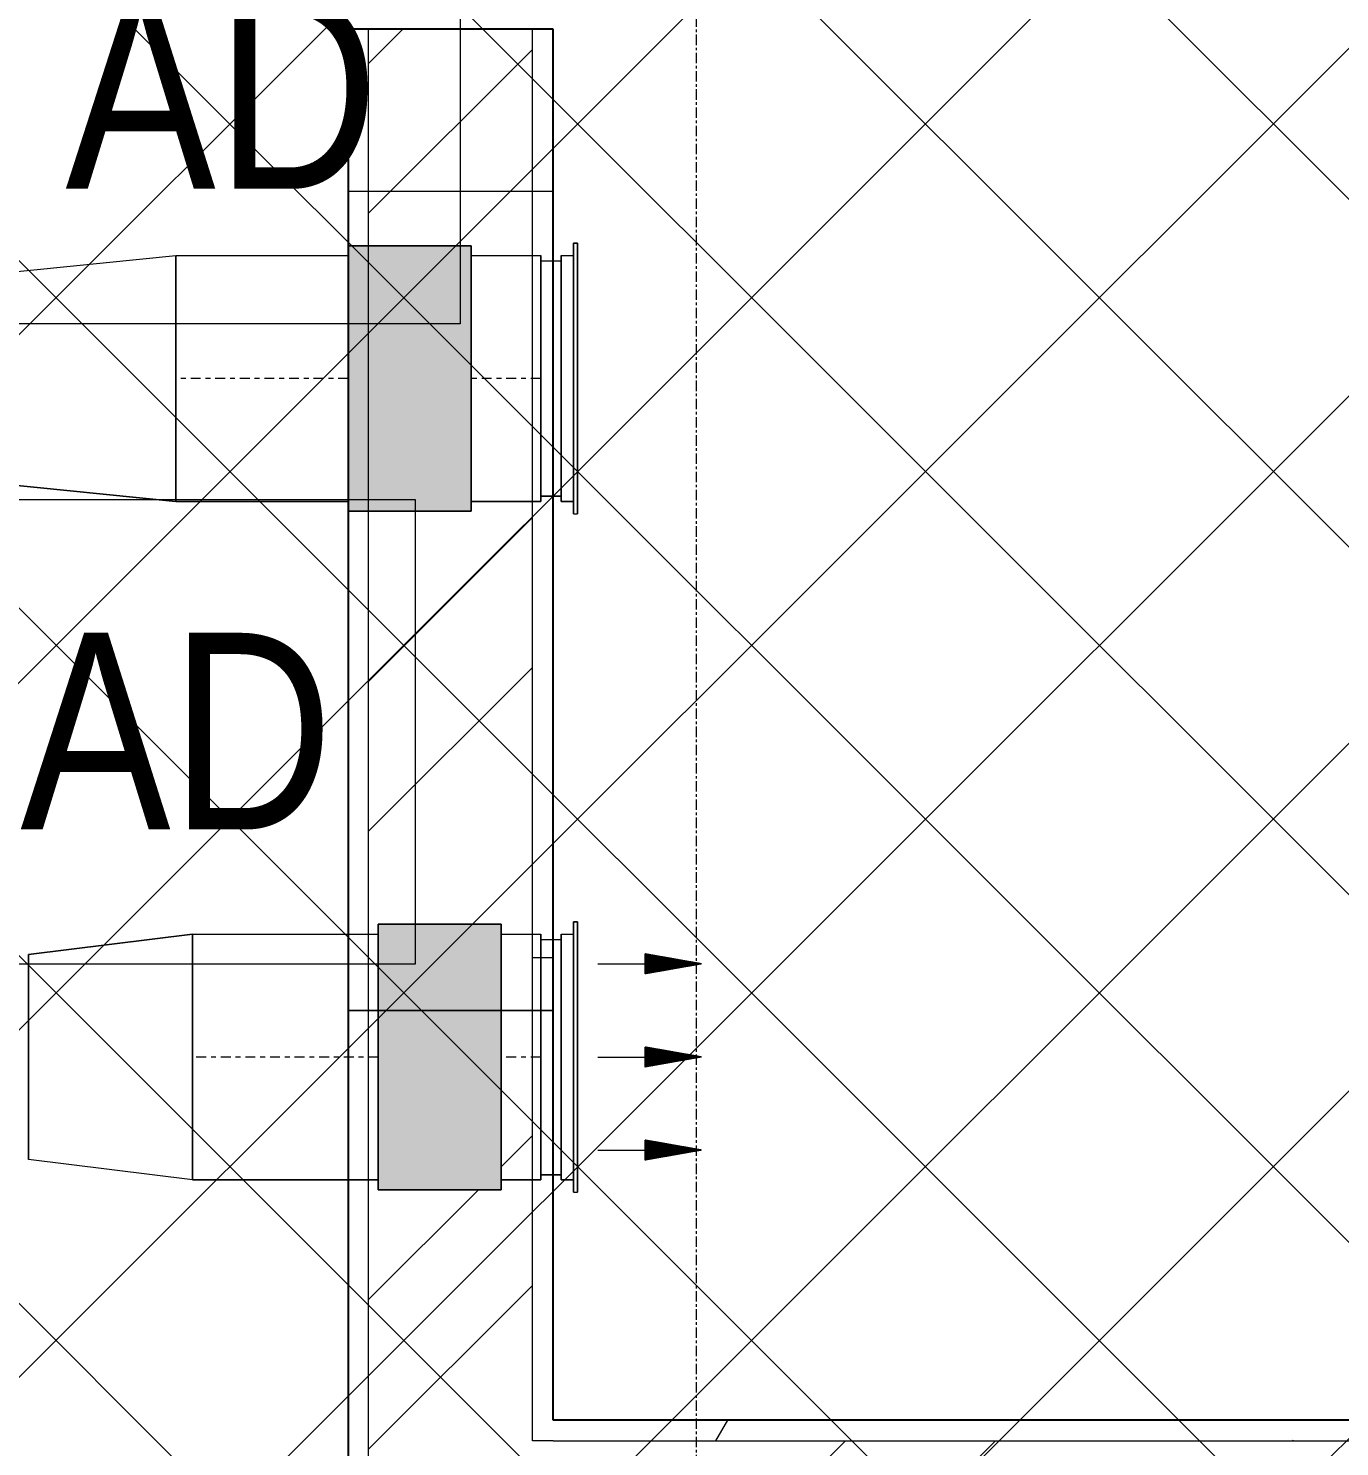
# Model space of a CAD drawing. Header units: inches. Extents: x -83664 to 20107, y -47222 to 19398.
# Drawn here: x -37787 to -36188, y -14922 to -13191 of the extents above; entities that cross this region are included whole.
import ezdxf

# ---------------------------------------------------------------- set-up
doc = ezdxf.new("R2010")
doc.units = ezdxf.units.IN
doc.header["$MEASUREMENT"] = 0
for name, pattern in [('Center', [29.999999, 12, -6, 6, -6]), ('Grid Line', [22.225, 12.7, -3.175, 3.175, -3.175]), ('Hidden 0_50', [1.0584, 0.5292, -0.5292])]:
    doc.linetypes.add(name, pattern=pattern)
for name, color, linetype, lineweight in [('A-DETL-GENF', 7, 'Continuous', 9), ('A-WALL', 7, 'Continuous', 9), ('A-WALL-PATT', 7, 'Continuous', 25), ('G-ANNO-TEXT', 7, 'Continuous', 9), ('M-HVAC-CDFF', 7, 'Continuous', 9), ('M-HVAC-DUCT-CNTR', 7, 'Center', 9), ('S-GRID', 7, 'Continuous', 9)]:
    doc.layers.add(name, color=color, linetype=linetype, lineweight=lineweight)
doc.layers.add('M-HVAC-DUCT', color=7, linetype='Continuous', lineweight=9, true_color=0xffe97f)
doc.styles.add('Arial Narrow_21', font='ARIALN.TTF', dxfattribs={"height": 240})
pattern_1 = [(0, (0, 0), (1219.2, 304.8), [50.292, -864.108, 50.292, -864.108, -4876.8]), (0, (0, 0), (1219.2, 304.8), [-1828.8, 50.292, -1778.508, 50.292, -864.108, -2133.6]), (0, (0, 0), (1219.2, 304.8), [-4572, 50.292, -559.308, 50.292, -1473.708]), (120, (457.2, 152.4), (-873.56454, 903.4582), [50.292, -864.108, 50.292, -864.108, -4876.8]), (120, (457.2, 152.4), (-873.56454, 903.4582), [-1828.8, 50.292, -1778.508, 50.292, -864.108, -2133.6]), (120, (457.2, 152.4), (-873.56454, 903.4582), [-4572, 50.292, -559.308, 50.292, -1473.708]), (240, (609.6, 762), (-345.63546, -1208.2582), [50.292, -864.108, 50.292, -864.108, -4876.8]), (240, (609.6, 762), (-345.63546, -1208.2582), [-1828.8, 50.292, -1778.508, 50.292, -864.108, -2133.6]), (240, (609.6, 762), (-345.63546, -1208.2582), [-4572, 50.292, -559.308, 50.292, -1473.708])]
pattern_2 = [(45, (0, 0), (-377.1708, 377.1708), []), (45, (0, 571.5), (-377.1708, 377.1708), [])]

# ---------------------------------------------------------------- blocks, each defined once
blk = doc.blocks.new('GCE-AT-Return Register Grille Rectangular - 300X150-7428652-FIRST FLOOR AC CONDITIONING LAYOUT - PART A')
at = {"layer": 'M-HVAC-CDFF', "color": 6, "true_color": 0xff00ff}
for p, q in [((-143.65, 40), (143.65, 40)), ((143.65, 40), (-143.65, 40)), ((-143.65, 15), (-143.65, 40)), ((-143.65, 40), (-143.65, 15)), ((143.65, 40), (143.65, 15)), ((143.65, 40), (143.65, 15)), ((165, 0), (-165, 0)), ((-165, 0), (165, 0)), ((-165, 0), (-165, -4.7625)), ((-165, 0), (-165, -4.7625)), ((-150, 15), (150, 15)), ((150, 15), (-150, 15)), ((-150, 0), (-150, 15)), ((-150, 15), (-150, 0)), ((-150, 0), (150, 0)), ((150, 0), (-150, 0)), ((-143.65, 15), (143.65, 15)), ((143.65, 15), (-143.65, 15)), ((150, 15), (150, 0)), ((150, 15), (150, 0)), ((165, -4.7625), (165, 0)), ((165, 0), (165, -4.7625)), ((165, -4.7625), (-165, -4.7625)), ((-165, -4.7625), (165, -4.7625))]:
    blk.add_line(p, q, dxfattribs=at)
blk = doc.blocks.new('GCE-AT-Supply Register Grille Rectangular1 - 300X150 3-7683922-FIRST FLOOR AC CONDITIONING LAYOUT - PART A')
at = {"layer": 'A-DETL-GENF', "color": 30, "true_color": 0xff7f00}
for p, q in [((-113.7, -29.8), (-113.7, -87.3)), ((0, -29.8), (0, -87.3)), ((113.6, -29.8), (113.6, -87.3)), ((-113.7, -156.2), (-125.8, -87.3)), ((-125.8, -87.3), (-101.5, -87.3)), ((-113.7, -156.2), (-125.8, -87.3)), ((-125.8, -87.6), (-125.8, -87.3)), ((-125.7, -88.2), (-125.7, -87.3)), ((-125.6, -88.7), (-125.6, -87.3)), ((-125.5, -89.3), (-125.5, -87.3)), ((-125.4, -89.9), (-125.4, -87.3)), ((-125.3, -90.4), (-125.3, -87.3)), ((-125.2, -91), (-125.2, -87.3)), ((-125.1, -91.6), (-125.1, -87.3)), ((-125, -92.1), (-125, -87.3)), ((-124.9, -92.7), (-124.9, -87.3)), ((-124.8, -93.3), (-124.8, -87.3)), ((-124.7, -93.8), (-124.7, -87.3)), ((-124.6, -94.4), (-124.6, -87.3)), ((-124.5, -95), (-124.5, -87.3)), ((-124.4, -95.5), (-124.4, -87.3)), ((-124.3, -96.1), (-124.3, -87.3)), ((-124.2, -96.7), (-124.2, -87.3)), ((-124.1, -97.3), (-124.1, -87.3)), ((-124, -97.8), (-124, -87.3)), ((-123.9, -98.4), (-123.9, -87.3)), ((-123.8, -99), (-123.8, -87.3)), ((-123.7, -99.5), (-123.7, -87.3)), ((-123.6, -100.1), (-123.6, -87.3)), ((-123.5, -100.7), (-123.5, -87.3)), ((-123.4, -101.2), (-123.4, -87.3)), ((-123.3, -101.8), (-123.3, -87.3)), ((-123.2, -102.4), (-123.2, -87.3)), ((-123.1, -102.9), (-123.1, -87.3)), ((-123, -103.5), (-123, -87.3)), ((-122.9, -104.1), (-122.9, -87.3)), ((-122.8, -104.6), (-122.8, -87.3)), ((-122.7, -105.2), (-122.7, -87.3)), ((-122.6, -105.8), (-122.6, -87.3)), ((-122.5, -106.3), (-122.5, -87.3)), ((-122.4, -106.9), (-122.4, -87.3)), ((-122.3, -107.5), (-122.3, -87.3)), ((-122.2, -108), (-122.2, -87.3)), ((-122.1, -108.6), (-122.1, -87.3)), ((-122, -109.2), (-122, -87.3)), ((-121.9, -109.7), (-121.9, -87.3)), ((-121.8, -110.3), (-121.8, -87.3)), ((-121.7, -110.9), (-121.7, -87.3)), ((-121.6, -111.4), (-121.6, -87.3)), ((-121.5, -112), (-121.5, -87.3)), ((-121.4, -112.6), (-121.4, -87.3)), ((-121.3, -113.1), (-121.3, -87.3)), ((-121.2, -113.7), (-121.2, -87.3)), ((-121.1, -114.3), (-121.1, -87.3)), ((-121, -114.8), (-121, -87.3)), ((-120.9, -115.4), (-120.9, -87.3)), ((-120.8, -116), (-120.8, -87.3)), ((-120.7, -116.5), (-120.7, -87.3)), ((-120.6, -117.1), (-120.6, -87.3)), ((-120.5, -117.7), (-120.5, -87.3)), ((-120.4, -118.2), (-120.4, -87.3)), ((-120.3, -118.8), (-120.3, -87.3)), ((-120.2, -119.4), (-120.2, -87.3)), ((-120.1, -119.9), (-120.1, -87.3)), ((-120, -120.5), (-120, -87.3)), ((-119.9, -121.1), (-119.9, -87.3)), ((-119.8, -121.6), (-119.8, -87.3)), ((-119.7, -122.2), (-119.7, -87.3)), ((-119.6, -122.8), (-119.6, -87.3)), ((-119.5, -123.3), (-119.5, -87.3)), ((-119.4, -123.9), (-119.4, -87.3)), ((-119.3, -124.5), (-119.3, -87.3)), ((-119.2, -125), (-119.2, -87.3)), ((-119.1, -125.6), (-119.1, -87.3)), ((-119, -126.2), (-119, -87.3)), ((-118.9, -126.7), (-118.9, -87.3)), ((-118.8, -127.3), (-118.8, -87.3)), ((-118.7, -127.9), (-118.7, -87.3)), ((-118.6, -128.4), (-118.6, -87.3)), ((-118.5, -129), (-118.5, -87.3)), ((-118.4, -129.6), (-118.4, -87.3)), ((-118.3, -130.1), (-118.3, -87.3)), ((-118.2, -130.7), (-118.2, -87.3)), ((-118.1, -131.3), (-118.1, -87.3)), ((-118, -131.8), (-118, -87.3)), ((-117.9, -132.4), (-117.9, -87.3)), ((-117.8, -133), (-117.8, -87.3)), ((-117.7, -133.5), (-117.7, -87.3)), ((-117.6, -134.1), (-117.6, -87.3)), ((-117.5, -134.7), (-117.5, -87.3)), ((-117.4, -135.2), (-117.4, -87.3)), ((-117.3, -135.8), (-117.3, -87.3)), ((-117.2, -136.4), (-117.2, -87.3)), ((-117.1, -136.9), (-117.1, -87.3)), ((-117, -137.5), (-117, -87.3)), ((-116.9, -138.1), (-116.9, -87.3)), ((-116.8, -138.7), (-116.8, -87.3)), ((-116.7, -139.2), (-116.7, -87.3)), ((-116.6, -139.8), (-116.6, -87.3)), ((-116.5, -140.4), (-116.5, -87.3)), ((-116.4, -140.9), (-116.4, -87.3)), ((-116.3, -141.5), (-116.3, -87.3)), ((-116.2, -142.1), (-116.2, -87.3)), ((-116.1, -142.6), (-116.1, -87.3)), ((-116, -143.2), (-116, -87.3)), ((-115.9, -143.8), (-115.9, -87.3)), ((-115.8, -144.3), (-115.8, -87.3)), ((-115.7, -144.9), (-115.7, -87.3)), ((-115.6, -145.5), (-115.6, -87.3)), ((-115.5, -146), (-115.5, -87.3)), ((-115.4, -146.6), (-115.4, -87.3)), ((-115.3, -147.2), (-115.3, -87.3)), ((-115.2, -147.7), (-115.2, -87.3)), ((-115.1, -148.3), (-115.1, -87.3)), ((-115, -148.9), (-115, -87.3)), ((-114.9, -149.4), (-114.9, -87.3)), ((-114.8, -150), (-114.8, -87.3)), ((-114.7, -150.6), (-114.7, -87.3)), ((-114.6, -151.1), (-114.6, -87.3)), ((-114.5, -151.7), (-114.5, -87.3)), ((-114.4, -152.3), (-114.4, -87.3)), ((-114.3, -152.8), (-114.3, -87.3)), ((-114.2, -153.4), (-114.2, -87.3)), ((-114.1, -154), (-114.1, -87.3)), ((-114, -154.5), (-114, -87.3)), ((-113.9, -155.1), (-113.9, -87.3)), ((-113.8, -155.7), (-113.8, -87.3)), ((-113.7, -156.2), (-113.7, -87.3)), ((-113.7, -156.2), (-101.5, -87.3)), ((-113.7, -156.2), (-113.7, -87.3)), ((-113.5, -155.7), (-113.5, -87.3)), ((-113.4, -155.1), (-113.4, -87.3)), ((-113.3, -154.5), (-113.3, -87.3)), ((-113.2, -154), (-113.2, -87.3)), ((-113.1, -153.4), (-113.1, -87.3)), ((-113, -152.8), (-113, -87.3)), ((-112.9, -152.3), (-112.9, -87.3)), ((-112.8, -151.7), (-112.8, -87.3)), ((-112.7, -151.1), (-112.7, -87.3)), ((-112.6, -150.6), (-112.6, -87.3)), ((-112.5, -150), (-112.5, -87.3)), ((-112.4, -149.4), (-112.4, -87.3)), ((-112.3, -148.9), (-112.3, -87.3)), ((-112.2, -148.3), (-112.2, -87.3)), ((-112.1, -147.7), (-112.1, -87.3)), ((-112, -147.2), (-112, -87.3)), ((-111.9, -146.6), (-111.9, -87.3)), ((-111.8, -146), (-111.8, -87.3)), ((-111.7, -145.5), (-111.7, -87.3)), ((-111.6, -144.9), (-111.6, -87.3)), ((-111.5, -144.3), (-111.5, -87.3)), ((-111.4, -143.8), (-111.4, -87.3)), ((-111.3, -143.2), (-111.3, -87.3)), ((-111.2, -142.6), (-111.2, -87.3)), ((-111.1, -142.1), (-111.1, -87.3)), ((-111, -141.5), (-111, -87.3)), ((-110.9, -140.9), (-110.9, -87.3)), ((-110.8, -140.4), (-110.8, -87.3)), ((-110.7, -139.8), (-110.7, -87.3)), ((-110.6, -139.2), (-110.6, -87.3)), ((-110.5, -138.7), (-110.5, -87.3)), ((-110.4, -138.1), (-110.4, -87.3)), ((-110.3, -137.5), (-110.3, -87.3)), ((-110.2, -136.9), (-110.2, -87.3)), ((-110.1, -136.4), (-110.1, -87.3)), ((-110, -135.8), (-110, -87.3)), ((-109.9, -135.2), (-109.9, -87.3)), ((-109.8, -134.7), (-109.8, -87.3)), ((-109.7, -134.1), (-109.7, -87.3)), ((-109.6, -133.5), (-109.6, -87.3)), ((-109.5, -133), (-109.5, -87.3)), ((-109.4, -132.4), (-109.4, -87.3)), ((-109.3, -131.8), (-109.3, -87.3)), ((-109.2, -131.3), (-109.2, -87.3)), ((-109.1, -130.7), (-109.1, -87.3)), ((-109, -130.1), (-109, -87.3)), ((-108.9, -129.6), (-108.9, -87.3)), ((-108.8, -129), (-108.8, -87.3)), ((-108.7, -128.4), (-108.7, -87.3)), ((-108.6, -127.9), (-108.6, -87.3)), ((-108.5, -127.3), (-108.5, -87.3)), ((-108.4, -126.7), (-108.4, -87.3)), ((-108.3, -126.2), (-108.3, -87.3)), ((-108.2, -125.6), (-108.2, -87.3)), ((-108.1, -125), (-108.1, -87.3)), ((-108, -124.5), (-108, -87.3)), ((-107.9, -123.9), (-107.9, -87.3)), ((-107.8, -123.3), (-107.8, -87.3)), ((-107.7, -122.8), (-107.7, -87.3)), ((-107.6, -122.2), (-107.6, -87.3)), ((-107.5, -121.6), (-107.5, -87.3)), ((-107.4, -121.1), (-107.4, -87.3)), ((-107.3, -120.5), (-107.3, -87.3)), ((-107.2, -119.9), (-107.2, -87.3)), ((-107.1, -119.4), (-107.1, -87.3)), ((-107, -118.8), (-107, -87.3)), ((-106.9, -118.2), (-106.9, -87.3)), ((-106.8, -117.7), (-106.8, -87.3)), ((-106.7, -117.1), (-106.7, -87.3)), ((-106.6, -116.5), (-106.6, -87.3)), ((-106.5, -116), (-106.5, -87.3)), ((-106.4, -115.4), (-106.4, -87.3)), ((-106.3, -114.8), (-106.3, -87.3)), ((-106.2, -114.3), (-106.2, -87.3)), ((-106.1, -113.7), (-106.1, -87.3)), ((-106, -113.1), (-106, -87.3)), ((-105.9, -112.6), (-105.9, -87.3)), ((-105.8, -112), (-105.8, -87.3)), ((-105.7, -111.4), (-105.7, -87.3)), ((-105.6, -110.9), (-105.6, -87.3)), ((-105.5, -110.3), (-105.5, -87.3)), ((-105.4, -109.7), (-105.4, -87.3)), ((-105.3, -109.2), (-105.3, -87.3)), ((-105.2, -108.6), (-105.2, -87.3)), ((-105.1, -108), (-105.1, -87.3)), ((-105, -107.5), (-105, -87.3)), ((-104.9, -106.9), (-104.9, -87.3)), ((-104.8, -106.3), (-104.8, -87.3)), ((-104.7, -105.8), (-104.7, -87.3)), ((-104.6, -105.2), (-104.6, -87.3)), ((-104.5, -104.6), (-104.5, -87.3)), ((-104.4, -104.1), (-104.4, -87.3)), ((-104.3, -103.5), (-104.3, -87.3)), ((-104.2, -102.9), (-104.2, -87.3)), ((-104.1, -102.4), (-104.1, -87.3)), ((-104, -101.8), (-104, -87.3)), ((-103.9, -101.2), (-103.9, -87.3)), ((-103.8, -100.7), (-103.8, -87.3)), ((-103.7, -100.1), (-103.7, -87.3)), ((-103.6, -99.5), (-103.6, -87.3)), ((-103.5, -99), (-103.5, -87.3)), ((-103.4, -98.4), (-103.4, -87.3)), ((-103.3, -97.8), (-103.3, -87.3)), ((-103.2, -97.3), (-103.2, -87.3)), ((-103.1, -96.7), (-103.1, -87.3)), ((-103, -96.1), (-103, -87.3)), ((-102.9, -95.5), (-102.9, -87.3)), ((-102.8, -95), (-102.8, -87.3)), ((-102.7, -94.4), (-102.7, -87.3)), ((-102.6, -93.8), (-102.6, -87.3)), ((-102.5, -93.3), (-102.5, -87.3)), ((-102.4, -92.7), (-102.4, -87.3)), ((-102.3, -92.1), (-102.3, -87.3)), ((-102.2, -91.6), (-102.2, -87.3)), ((-102.1, -91), (-102.1, -87.3)), ((-102, -90.4), (-102, -87.3)), ((-101.9, -89.9), (-101.9, -87.3)), ((-101.8, -89.3), (-101.8, -87.3)), ((-101.7, -88.7), (-101.7, -87.3)), ((-101.6, -88.2), (-101.6, -87.3)), ((-101.5, -87.6), (-101.5, -87.3)), ((0, -156.2), (-12.2, -87.3)), ((-12.2, -87.3), (12.2, -87.3)), ((0, -156.2), (-12.2, -87.3)), ((-12.1, -87.6), (-12.1, -87.3)), ((-12, -88.2), (-12, -87.3)), ((-11.9, -88.7), (-11.9, -87.3)), ((-11.8, -89.3), (-11.8, -87.3)), ((-11.7, -89.9), (-11.7, -87.3)), ((-11.6, -90.4), (-11.6, -87.3)), ((-11.5, -91), (-11.5, -87.3)), ((-11.4, -91.6), (-11.4, -87.3)), ((-11.3, -92.1), (-11.3, -87.3)), ((-11.2, -92.7), (-11.2, -87.3)), ((-11.1, -93.3), (-11.1, -87.3)), ((-11, -93.8), (-11, -87.3)), ((-10.9, -94.4), (-10.9, -87.3)), ((-10.8, -95), (-10.8, -87.3)), ((-10.7, -95.5), (-10.7, -87.3)), ((-10.6, -96.1), (-10.6, -87.3)), ((-10.5, -96.7), (-10.5, -87.3)), ((-10.4, -97.3), (-10.4, -87.3)), ((-10.3, -97.8), (-10.3, -87.3)), ((-10.2, -98.4), (-10.2, -87.3)), ((-10.1, -99), (-10.1, -87.3)), ((-10, -99.5), (-10, -87.3)), ((-9.9, -100.1), (-9.9, -87.3)), ((-9.8, -100.7), (-9.8, -87.3)), ((-9.7, -101.2), (-9.7, -87.3)), ((-9.6, -101.8), (-9.6, -87.3)), ((-9.5, -102.4), (-9.5, -87.3)), ((-9.4, -102.9), (-9.4, -87.3)), ((-9.3, -103.5), (-9.3, -87.3)), ((-9.2, -104.1), (-9.2, -87.3)), ((-9.1, -104.6), (-9.1, -87.3)), ((-9, -105.2), (-9, -87.3)), ((-8.9, -105.8), (-8.9, -87.3)), ((-8.8, -106.3), (-8.8, -87.3)), ((-8.7, -106.9), (-8.7, -87.3)), ((-8.6, -107.5), (-8.6, -87.3)), ((-8.5, -108), (-8.5, -87.3)), ((-8.4, -108.6), (-8.4, -87.3)), ((-8.3, -109.2), (-8.3, -87.3)), ((-8.2, -109.7), (-8.2, -87.3)), ((-8.1, -110.3), (-8.1, -87.3)), ((-8, -110.9), (-8, -87.3)), ((-7.9, -111.4), (-7.9, -87.3)), ((-7.8, -112), (-7.8, -87.3)), ((-7.7, -112.6), (-7.7, -87.3)), ((-7.6, -113.1), (-7.6, -87.3)), ((-7.5, -113.7), (-7.5, -87.3)), ((-7.4, -114.3), (-7.4, -87.3)), ((-7.3, -114.8), (-7.3, -87.3)), ((-7.2, -115.4), (-7.2, -87.3)), ((-7.1, -116), (-7.1, -87.3)), ((-7, -116.5), (-7, -87.3)), ((-6.9, -117.1), (-6.9, -87.3)), ((-6.8, -117.7), (-6.8, -87.3)), ((-6.7, -118.2), (-6.7, -87.3)), ((-6.6, -118.8), (-6.6, -87.3)), ((-6.5, -119.4), (-6.5, -87.3)), ((-6.4, -119.9), (-6.4, -87.3)), ((-6.3, -120.5), (-6.3, -87.3)), ((-6.2, -121.1), (-6.2, -87.3)), ((-6.1, -121.6), (-6.1, -87.3)), ((-6, -122.2), (-6, -87.3)), ((-5.9, -122.8), (-5.9, -87.3)), ((-5.8, -123.3), (-5.8, -87.3)), ((-5.7, -123.9), (-5.7, -87.3)), ((-5.6, -124.5), (-5.6, -87.3)), ((-5.5, -125), (-5.5, -87.3)), ((-5.4, -125.6), (-5.4, -87.3)), ((-5.3, -126.2), (-5.3, -87.3)), ((-5.2, -126.7), (-5.2, -87.3)), ((-5.1, -127.3), (-5.1, -87.3)), ((-5, -127.9), (-5, -87.3)), ((-4.9, -128.4), (-4.9, -87.3)), ((-4.8, -129), (-4.8, -87.3)), ((-4.7, -129.6), (-4.7, -87.3)), ((-4.6, -130.1), (-4.6, -87.3)), ((-4.5, -130.7), (-4.5, -87.3)), ((-4.4, -131.3), (-4.4, -87.3)), ((-4.3, -131.8), (-4.3, -87.3)), ((-4.2, -132.4), (-4.2, -87.3)), ((-4.1, -133), (-4.1, -87.3)), ((-4, -133.5), (-4, -87.3)), ((-3.9, -134.1), (-3.9, -87.3)), ((-3.8, -134.7), (-3.8, -87.3)), ((-3.7, -135.2), (-3.7, -87.3)), ((-3.6, -135.8), (-3.6, -87.3)), ((-3.5, -136.4), (-3.5, -87.3)), ((-3.4, -136.9), (-3.4, -87.3)), ((-3.3, -137.5), (-3.3, -87.3)), ((-3.2, -138.1), (-3.2, -87.3)), ((-3.1, -138.7), (-3.1, -87.3)), ((-3, -139.2), (-3, -87.3)), ((-2.9, -139.8), (-2.9, -87.3)), ((-2.8, -140.4), (-2.8, -87.3)), ((-2.7, -140.9), (-2.7, -87.3)), ((-2.6, -141.5), (-2.6, -87.3)), ((-2.5, -142.1), (-2.5, -87.3)), ((-2.4, -142.6), (-2.4, -87.3)), ((-2.3, -143.2), (-2.3, -87.3)), ((-2.2, -143.8), (-2.2, -87.3)), ((-2.1, -144.3), (-2.1, -87.3)), ((-2, -144.9), (-2, -87.3)), ((-1.9, -145.5), (-1.9, -87.3)), ((-1.8, -146), (-1.8, -87.3)), ((-1.7, -146.6), (-1.7, -87.3)), ((-1.6, -147.2), (-1.6, -87.3)), ((-1.5, -147.7), (-1.5, -87.3)), ((-1.4, -148.3), (-1.4, -87.3)), ((-1.3, -148.9), (-1.3, -87.3)), ((-1.2, -149.4), (-1.2, -87.3)), ((-1.1, -150), (-1.1, -87.3)), ((-1, -150.6), (-1, -87.3)), ((-0.9, -151.1), (-0.9, -87.3)), ((-0.8, -151.7), (-0.8, -87.3)), ((-0.7, -152.3), (-0.7, -87.3)), ((-0.6, -152.8), (-0.6, -87.3)), ((-0.5, -153.4), (-0.5, -87.3)), ((-0.4, -154), (-0.4, -87.3)), ((-0.3, -154.5), (-0.3, -87.3)), ((-0.2, -155.1), (-0.2, -87.3)), ((-0.1, -155.7), (-0.1, -87.3)), ((0, -156.2), (12.2, -87.3)), ((0, -156.2), (0, -87.3)), ((0, -156.2), (0, -87.3)), ((0.1, -155.7), (0.1, -87.3)), ((0.2, -155.1), (0.2, -87.3)), ((0.3, -154.5), (0.3, -87.3)), ((0.4, -154), (0.4, -87.3)), ((0.5, -153.4), (0.5, -87.3)), ((0.6, -152.8), (0.6, -87.3)), ((0.7, -152.3), (0.7, -87.3)), ((0.8, -151.7), (0.8, -87.3)), ((0.9, -151.1), (0.9, -87.3)), ((1, -150.6), (1, -87.3)), ((1.1, -150), (1.1, -87.3)), ((1.2, -149.4), (1.2, -87.3)), ((1.3, -148.9), (1.3, -87.3)), ((1.4, -148.3), (1.4, -87.3)), ((1.5, -147.7), (1.5, -87.3)), ((1.6, -147.2), (1.6, -87.3)), ((1.7, -146.6), (1.7, -87.3)), ((1.8, -146), (1.8, -87.3)), ((1.9, -145.5), (1.9, -87.3)), ((2, -144.9), (2, -87.3)), ((2.1, -144.3), (2.1, -87.3)), ((2.2, -143.8), (2.2, -87.3)), ((2.3, -143.2), (2.3, -87.3)), ((2.4, -142.6), (2.4, -87.3)), ((2.5, -142.1), (2.5, -87.3)), ((2.6, -141.5), (2.6, -87.3)), ((2.7, -140.9), (2.7, -87.3)), ((2.8, -140.4), (2.8, -87.3)), ((2.9, -139.8), (2.9, -87.3)), ((3, -139.2), (3, -87.3)), ((3.1, -138.7), (3.1, -87.3)), ((3.2, -138.1), (3.2, -87.3)), ((3.3, -137.5), (3.3, -87.3)), ((3.4, -136.9), (3.4, -87.3)), ((3.5, -136.4), (3.5, -87.3)), ((3.6, -135.8), (3.6, -87.3)), ((3.7, -135.2), (3.7, -87.3)), ((3.8, -134.7), (3.8, -87.3)), ((3.9, -134.1), (3.9, -87.3)), ((4, -133.5), (4, -87.3)), ((4.1, -133), (4.1, -87.3)), ((4.2, -132.4), (4.2, -87.3)), ((4.3, -131.8), (4.3, -87.3)), ((4.4, -131.3), (4.4, -87.3)), ((4.5, -130.7), (4.5, -87.3)), ((4.6, -130.1), (4.6, -87.3)), ((4.7, -129.6), (4.7, -87.3)), ((4.8, -129), (4.8, -87.3)), ((4.9, -128.4), (4.9, -87.3)), ((5, -127.9), (5, -87.3)), ((5.1, -127.3), (5.1, -87.3)), ((5.2, -126.7), (5.2, -87.3)), ((5.3, -126.2), (5.3, -87.3)), ((5.4, -125.6), (5.4, -87.3)), ((5.5, -125), (5.5, -87.3)), ((5.6, -124.5), (5.6, -87.3)), ((5.7, -123.9), (5.7, -87.3)), ((5.8, -123.3), (5.8, -87.3)), ((5.9, -122.8), (5.9, -87.3)), ((6, -122.2), (6, -87.3)), ((6.1, -121.6), (6.1, -87.3)), ((6.2, -121.1), (6.2, -87.3)), ((6.3, -120.5), (6.3, -87.3)), ((6.4, -119.9), (6.4, -87.3)), ((6.5, -119.4), (6.5, -87.3)), ((6.6, -118.8), (6.6, -87.3)), ((6.7, -118.2), (6.7, -87.3)), ((6.8, -117.7), (6.8, -87.3)), ((6.9, -117.1), (6.9, -87.3)), ((7, -116.5), (7, -87.3)), ((7.1, -116), (7.1, -87.3)), ((7.2, -115.4), (7.2, -87.3)), ((7.3, -114.8), (7.3, -87.3)), ((7.4, -114.3), (7.4, -87.3)), ((7.5, -113.7), (7.5, -87.3)), ((7.6, -113.1), (7.6, -87.3)), ((7.7, -112.6), (7.7, -87.3)), ((7.8, -112), (7.8, -87.3)), ((7.9, -111.4), (7.9, -87.3)), ((8, -110.9), (8, -87.3)), ((8.1, -110.3), (8.1, -87.3)), ((8.2, -109.7), (8.2, -87.3)), ((8.3, -109.2), (8.3, -87.3)), ((8.4, -108.6), (8.4, -87.3)), ((8.5, -108), (8.5, -87.3)), ((8.6, -107.5), (8.6, -87.3)), ((8.7, -106.9), (8.7, -87.3)), ((8.8, -106.3), (8.8, -87.3)), ((8.9, -105.8), (8.9, -87.3)), ((9, -105.2), (9, -87.3)), ((9.1, -104.6), (9.1, -87.3)), ((9.2, -104.1), (9.2, -87.3)), ((9.3, -103.5), (9.3, -87.3)), ((9.4, -102.9), (9.4, -87.3)), ((9.5, -102.4), (9.5, -87.3)), ((9.6, -101.8), (9.6, -87.3)), ((9.7, -101.2), (9.7, -87.3)), ((9.8, -100.7), (9.8, -87.3)), ((9.9, -100.1), (9.9, -87.3)), ((10, -99.5), (10, -87.3)), ((10.1, -99), (10.1, -87.3)), ((10.2, -98.4), (10.2, -87.3)), ((10.3, -97.8), (10.3, -87.3)), ((10.4, -97.3), (10.4, -87.3)), ((10.5, -96.7), (10.5, -87.3)), ((10.6, -96.1), (10.6, -87.3)), ((10.7, -95.5), (10.7, -87.3)), ((10.8, -95), (10.8, -87.3)), ((10.9, -94.4), (10.9, -87.3)), ((11, -93.8), (11, -87.3)), ((11.1, -93.3), (11.1, -87.3)), ((11.2, -92.7), (11.2, -87.3)), ((11.3, -92.1), (11.3, -87.3)), ((11.4, -91.6), (11.4, -87.3)), ((11.5, -91), (11.5, -87.3)), ((11.6, -90.4), (11.6, -87.3)), ((11.7, -89.9), (11.7, -87.3)), ((11.8, -89.3), (11.8, -87.3)), ((11.9, -88.7), (11.9, -87.3)), ((12, -88.2), (12, -87.3)), ((12.1, -87.6), (12.1, -87.3)), ((113.6, -156.2), (101.5, -87.3)), ((101.5, -87.3), (125.8, -87.3)), ((113.6, -156.2), (101.5, -87.3)), ((101.5, -87.6), (101.5, -87.3)), ((101.6, -88.2), (101.6, -87.3)), ((101.7, -88.7), (101.7, -87.3)), ((101.8, -89.3), (101.8, -87.3)), ((101.9, -89.9), (101.9, -87.3)), ((102, -90.4), (102, -87.3)), ((102.1, -91), (102.1, -87.3)), ((102.2, -91.6), (102.2, -87.3)), ((102.3, -92.1), (102.3, -87.3)), ((102.4, -92.7), (102.4, -87.3)), ((102.5, -93.3), (102.5, -87.3)), ((102.6, -93.8), (102.6, -87.3)), ((102.7, -94.4), (102.7, -87.3)), ((102.8, -95), (102.8, -87.3)), ((102.9, -95.5), (102.9, -87.3)), ((103, -96.1), (103, -87.3)), ((103.1, -96.7), (103.1, -87.3)), ((103.2, -97.3), (103.2, -87.3)), ((103.3, -97.8), (103.3, -87.3)), ((103.4, -98.4), (103.4, -87.3)), ((103.5, -99), (103.5, -87.3)), ((103.6, -99.5), (103.6, -87.3)), ((103.7, -100.1), (103.7, -87.3)), ((103.8, -100.7), (103.8, -87.3)), ((103.9, -101.2), (103.9, -87.3)), ((104, -101.8), (104, -87.3)), ((104.1, -102.4), (104.1, -87.3)), ((104.2, -102.9), (104.2, -87.3)), ((104.3, -103.5), (104.3, -87.3)), ((104.4, -104.1), (104.4, -87.3)), ((104.5, -104.6), (104.5, -87.3)), ((104.6, -105.2), (104.6, -87.3)), ((104.7, -105.8), (104.7, -87.3)), ((104.8, -106.3), (104.8, -87.3)), ((104.9, -106.9), (104.9, -87.3)), ((105, -107.5), (105, -87.3)), ((105.1, -108), (105.1, -87.3)), ((105.2, -108.6), (105.2, -87.3)), ((105.3, -109.2), (105.3, -87.3)), ((105.4, -109.7), (105.4, -87.3)), ((105.5, -110.3), (105.5, -87.3)), ((105.6, -110.9), (105.6, -87.3)), ((105.7, -111.4), (105.7, -87.3)), ((105.8, -112), (105.8, -87.3)), ((105.9, -112.6), (105.9, -87.3)), ((106, -113.1), (106, -87.3)), ((106.1, -113.7), (106.1, -87.3)), ((106.2, -114.3), (106.2, -87.3)), ((106.3, -114.8), (106.3, -87.3)), ((106.4, -115.4), (106.4, -87.3)), ((106.5, -116), (106.5, -87.3)), ((106.6, -116.5), (106.6, -87.3)), ((106.7, -117.1), (106.7, -87.3)), ((106.8, -117.7), (106.8, -87.3)), ((106.9, -118.2), (106.9, -87.3)), ((107, -118.8), (107, -87.3)), ((107.1, -119.4), (107.1, -87.3)), ((107.2, -119.9), (107.2, -87.3)), ((107.3, -120.5), (107.3, -87.3)), ((107.4, -121.1), (107.4, -87.3)), ((107.5, -121.6), (107.5, -87.3)), ((107.6, -122.2), (107.6, -87.3)), ((107.7, -122.8), (107.7, -87.3)), ((107.8, -123.3), (107.8, -87.3)), ((107.9, -123.9), (107.9, -87.3)), ((108, -124.5), (108, -87.3)), ((108.1, -125), (108.1, -87.3)), ((108.2, -125.6), (108.2, -87.3)), ((108.3, -126.2), (108.3, -87.3)), ((108.4, -126.7), (108.4, -87.3)), ((108.5, -127.3), (108.5, -87.3)), ((108.6, -127.9), (108.6, -87.3)), ((108.7, -128.4), (108.7, -87.3)), ((108.8, -129), (108.8, -87.3)), ((108.9, -129.6), (108.9, -87.3)), ((109, -130.1), (109, -87.3)), ((109.1, -130.7), (109.1, -87.3)), ((109.2, -131.3), (109.2, -87.3)), ((109.3, -131.8), (109.3, -87.3)), ((109.4, -132.4), (109.4, -87.3)), ((109.5, -133), (109.5, -87.3)), ((109.6, -133.5), (109.6, -87.3)), ((109.7, -134.1), (109.7, -87.3)), ((109.8, -134.7), (109.8, -87.3)), ((109.9, -135.2), (109.9, -87.3)), ((110, -135.8), (110, -87.3)), ((110.1, -136.4), (110.1, -87.3)), ((110.2, -136.9), (110.2, -87.3)), ((110.3, -137.5), (110.3, -87.3)), ((110.4, -138.1), (110.4, -87.3)), ((110.5, -138.7), (110.5, -87.3)), ((110.6, -139.2), (110.6, -87.3)), ((110.7, -139.8), (110.7, -87.3)), ((110.8, -140.4), (110.8, -87.3)), ((110.9, -140.9), (110.9, -87.3)), ((111, -141.5), (111, -87.3)), ((111.1, -142.1), (111.1, -87.3)), ((111.2, -142.6), (111.2, -87.3)), ((111.3, -143.2), (111.3, -87.3)), ((111.4, -143.8), (111.4, -87.3)), ((111.5, -144.3), (111.5, -87.3)), ((111.6, -144.9), (111.6, -87.3)), ((111.7, -145.5), (111.7, -87.3)), ((111.8, -146), (111.8, -87.3)), ((111.9, -146.6), (111.9, -87.3)), ((112, -147.2), (112, -87.3)), ((112.1, -147.7), (112.1, -87.3)), ((112.2, -148.3), (112.2, -87.3)), ((112.3, -148.9), (112.3, -87.3)), ((112.4, -149.4), (112.4, -87.3)), ((112.5, -150), (112.5, -87.3)), ((112.6, -150.6), (112.6, -87.3)), ((112.7, -151.1), (112.7, -87.3)), ((112.8, -151.7), (112.8, -87.3)), ((112.9, -152.3), (112.9, -87.3)), ((113, -152.8), (113, -87.3)), ((113.1, -153.4), (113.1, -87.3)), ((113.2, -154), (113.2, -87.3)), ((113.3, -154.5), (113.3, -87.3)), ((113.4, -155.1), (113.4, -87.3)), ((113.5, -155.7), (113.5, -87.3)), ((113.6, -156.2), (113.6, -87.3)), ((113.6, -156.2), (125.8, -87.3)), ((113.6, -156.2), (113.6, -87.3)), ((113.8, -155.7), (113.8, -87.3)), ((113.9, -155.1), (113.9, -87.3)), ((114, -154.5), (114, -87.3)), ((114.1, -154), (114.1, -87.3)), ((114.2, -153.4), (114.2, -87.3)), ((114.2, -152.8), (114.2, -87.3)), ((114.4, -152.3), (114.4, -87.3)), ((114.5, -151.7), (114.5, -87.3)), ((114.6, -151.1), (114.6, -87.3)), ((114.7, -150.6), (114.7, -87.3)), ((114.8, -150), (114.8, -87.3)), ((114.9, -149.4), (114.9, -87.3)), ((115, -148.9), (115, -87.3)), ((115.1, -148.3), (115.1, -87.3)), ((115.2, -147.7), (115.2, -87.3)), ((115.3, -147.2), (115.3, -87.3)), ((115.4, -146.6), (115.4, -87.3)), ((115.5, -146), (115.5, -87.3)), ((115.6, -145.5), (115.6, -87.3)), ((115.7, -144.9), (115.7, -87.3)), ((115.8, -144.3), (115.8, -87.3)), ((115.9, -143.8), (115.9, -87.3)), ((116, -143.2), (116, -87.3)), ((116.1, -142.6), (116.1, -87.3)), ((116.2, -142.1), (116.2, -87.3)), ((116.3, -141.5), (116.3, -87.3)), ((116.4, -140.9), (116.4, -87.3)), ((116.5, -140.4), (116.5, -87.3)), ((116.6, -139.8), (116.6, -87.3)), ((116.7, -139.2), (116.7, -87.3)), ((116.8, -138.7), (116.8, -87.3)), ((116.9, -138.1), (116.9, -87.3)), ((117, -137.5), (117, -87.3)), ((117.1, -136.9), (117.1, -87.3)), ((117.2, -136.4), (117.2, -87.3)), ((117.3, -135.8), (117.3, -87.3)), ((117.4, -135.2), (117.4, -87.3)), ((117.5, -134.7), (117.5, -87.3)), ((117.6, -134.1), (117.6, -87.3)), ((117.7, -133.5), (117.7, -87.3)), ((117.8, -133), (117.8, -87.3)), ((117.9, -132.4), (117.9, -87.3)), ((118, -131.8), (118, -87.3)), ((118.1, -131.3), (118.1, -87.3)), ((118.2, -130.7), (118.2, -87.3)), ((118.3, -130.1), (118.3, -87.3)), ((118.4, -129.6), (118.4, -87.3)), ((118.5, -129), (118.5, -87.3)), ((118.6, -128.4), (118.6, -87.3)), ((118.7, -127.9), (118.7, -87.3)), ((118.8, -127.3), (118.8, -87.3)), ((118.9, -126.7), (118.9, -87.3)), ((119, -126.2), (119, -87.3)), ((119.1, -125.6), (119.1, -87.3)), ((119.2, -125), (119.2, -87.3)), ((119.3, -124.5), (119.3, -87.3)), ((119.4, -123.9), (119.4, -87.3)), ((119.5, -123.3), (119.5, -87.3)), ((119.6, -122.8), (119.6, -87.3)), ((119.7, -122.2), (119.7, -87.3)), ((119.8, -121.6), (119.8, -87.3)), ((119.9, -121.1), (119.9, -87.3)), ((120, -120.5), (120, -87.3)), ((120.1, -119.9), (120.1, -87.3)), ((120.2, -119.4), (120.2, -87.3)), ((120.3, -118.8), (120.3, -87.3)), ((120.4, -118.2), (120.4, -87.3)), ((120.5, -117.7), (120.5, -87.3)), ((120.6, -117.1), (120.6, -87.3)), ((120.7, -116.5), (120.7, -87.3)), ((120.8, -116), (120.8, -87.3)), ((120.9, -115.4), (120.9, -87.3)), ((121, -114.8), (121, -87.3)), ((121.1, -114.3), (121.1, -87.3)), ((121.2, -113.7), (121.2, -87.3)), ((121.3, -113.1), (121.3, -87.3)), ((121.4, -112.6), (121.4, -87.3)), ((121.5, -112), (121.5, -87.3)), ((121.6, -111.4), (121.6, -87.3)), ((121.7, -110.9), (121.7, -87.3)), ((121.8, -110.3), (121.8, -87.3)), ((121.9, -109.7), (121.9, -87.3)), ((122, -109.2), (122, -87.3)), ((122.1, -108.6), (122.1, -87.3)), ((122.2, -108), (122.2, -87.3)), ((122.3, -107.5), (122.3, -87.3)), ((122.4, -106.9), (122.4, -87.3)), ((122.5, -106.3), (122.5, -87.3)), ((122.6, -105.8), (122.6, -87.3)), ((122.7, -105.2), (122.7, -87.3)), ((122.8, -104.6), (122.8, -87.3)), ((122.9, -104.1), (122.9, -87.3)), ((123, -103.5), (123, -87.3)), ((123.1, -102.9), (123.1, -87.3)), ((123.2, -102.4), (123.2, -87.3)), ((123.3, -101.8), (123.3, -87.3)), ((123.4, -101.2), (123.4, -87.3)), ((123.5, -100.7), (123.5, -87.3)), ((123.6, -100.1), (123.6, -87.3)), ((123.7, -99.5), (123.7, -87.3)), ((123.8, -99), (123.8, -87.3)), ((123.9, -98.4), (123.9, -87.3)), ((124, -97.8), (124, -87.3)), ((124.1, -97.3), (124.1, -87.3)), ((124.2, -96.7), (124.2, -87.3)), ((124.3, -96.1), (124.3, -87.3)), ((124.4, -95.5), (124.4, -87.3)), ((124.5, -95), (124.5, -87.3)), ((124.6, -94.4), (124.6, -87.3)), ((124.7, -93.8), (124.7, -87.3)), ((124.8, -93.3), (124.8, -87.3)), ((124.9, -92.7), (124.9, -87.3)), ((125, -92.1), (125, -87.3)), ((125.1, -91.6), (125.1, -87.3)), ((125.2, -91), (125.2, -87.3)), ((125.3, -90.4), (125.3, -87.3)), ((125.4, -89.9), (125.4, -87.3)), ((125.5, -89.3), (125.5, -87.3)), ((125.6, -88.7), (125.6, -87.3)), ((125.7, -88.2), (125.7, -87.3)), ((125.8, -87.6), (125.8, -87.3))]:
    blk.add_line(p, q, dxfattribs=at)
at = {"layer": 'M-HVAC-CDFF', "color": 30, "true_color": 0xff7f00}
for p, q in [((-143.6, 40), (143.6, 40)), ((143.6, 40), (-143.6, 40)), ((-143.6, 15), (-143.6, 40)), ((-143.6, 40), (-143.6, 15)), ((143.6, 40), (143.6, 15)), ((143.6, 40), (143.6, 15)), ((165, 0), (-165, 0)), ((-165, 0), (165, 0)), ((-165, 0), (-165, -4.8)), ((-165, 0), (-165, -4.8)), ((-150, 15), (150, 15)), ((150, 15), (-150, 15)), ((-150, 0), (-150, 15)), ((-150, 15), (-150, 0)), ((-150, 0), (150, 0)), ((150, 0), (-150, 0)), ((-143.6, 15), (143.6, 15)), ((143.6, 15), (-143.6, 15)), ((150, 15), (150, 0)), ((150, 15), (150, 0)), ((165, -4.8), (165, 0)), ((165, 0), (165, -4.8)), ((165, -4.8), (-165, -4.8)), ((-165, -4.8), (165, -4.8))]:
    blk.add_line(p, q, dxfattribs=at)
blk = doc.blocks.new('M_Rec Transition - Length - Standard-8296340-FIRST FLOOR AC CONDITIONING LAYOUT - PART A')
at = {"layer": 'M-HVAC-DUCT', "color": 30, "true_color": 0xff7f00}
for p, q in [((0, 150), (0, -150)), ((0, 150), (200, 125)), ((0, 150), (200, 125)), ((0, -150), (0, 150)), ((200, -125), (200, 125)), ((200, 125), (200, -125)), ((0, -150), (200, -125)), ((200, -125), (0, -150))]:
    blk.add_line(p, q, dxfattribs=at)
blk = doc.blocks.new('M_Rec Transition - Length - Standard-8296341-FIRST FLOOR AC CONDITIONING LAYOUT - PART A')
at = {"layer": 'M-HVAC-DUCT', "color": 6, "true_color": 0xff00ff}
for p, q in [((0, 125), (250, 150)), ((0, 125), (250, 150)), ((250, -150), (250, 150)), ((250, 150), (250, -150)), ((0, 125), (0, -125)), ((0, -125), (0, 125)), ((0, -125), (250, -150)), ((250, -150), (0, -125))]:
    blk.add_line(p, q, dxfattribs=at)
blk = doc.blocks.new('GCE-DA-Fire Damper-Rectangular - Standard-8296301-FIRST FLOOR AC CONDITIONING LAYOUT - PART A')
at = {"layer": 'A-DETL-GENF', "true_color": 0xff00ff}
blk.add_hatch(color=6, dxfattribs=at).paths.add_polyline_path([(75, 162), (75, -162), (-75, -162), (-75, 162)])
at = {"layer": 'A-DETL-GENF', "color": 6, "true_color": 0xff00ff}
for p, q in [((75, 162), (-75, 162)), ((-75, 162), (-75, -162)), ((75, -162), (75, 162)), ((-75, -162), (75, -162))]:
    blk.add_line(p, q, dxfattribs=at)
at = {"layer": 'M-HVAC-DUCT', "color": 6, "true_color": 0xff00ff}
for p, q in [((-75, -162), (-75, 162)), ((-75, 162), (75, 162)), ((75, 162), (75, -162)), ((75, -162), (-75, -162))]:
    blk.add_line(p, q, dxfattribs=at)
blk = doc.blocks.new('GCE-DA-Fire Damper-Rectangular - Standard-V120-FIRST FLOOR AC CONDITIONING LAYOUT - PART A')
at = {"layer": 'A-DETL-GENF', "true_color": 0xff7f00}
blk.add_hatch(color=30, dxfattribs=at).paths.add_polyline_path([(75, 162), (75, -162), (-75, -162), (-75, 162)])
at = {"layer": 'A-DETL-GENF', "color": 30, "true_color": 0xff7f00}
for p, q in [((75, 162), (-75, 162)), ((-75, 162), (-75, -162)), ((75, -162), (75, 162)), ((-75, -162), (75, -162))]:
    blk.add_line(p, q, dxfattribs=at)
at = {"layer": 'M-HVAC-DUCT', "color": 30, "true_color": 0xff7f00}
for p, q in [((-75, -162), (-75, 162)), ((-75, 162), (75, 162)), ((75, 162), (75, -162)), ((75, -162), (-75, -162))]:
    blk.add_line(p, q, dxfattribs=at)
blk = doc.blocks.new('TEMW-SMBZ-HO-BM-HVAC-00002_rvt-1-FIRST FLOOR AC CONDITIONING LAYOUT - PART A')
at = {"layer": 'M-HVAC-DUCT', "color": 6, "true_color": 0xff00ff}
for p, q in [((113849.4, 84604.3), (113849.4, 84904.3)), ((113849.4, 84904.3), (113849.4, 84604.3)), ((113849.4, 84904.3), (114059.4, 84904.3)), ((113849.4, 84904.3), (114059.4, 84904.3)), ((114059.4, 84604.3), (114059.4, 84904.3)), ((114059.4, 84904.3), (114059.4, 84604.3)), ((114209.4, 84604.3), (114209.4, 84904.3)), ((114209.4, 84904.3), (114209.4, 84604.3)), ((114209.4, 84904.3), (114294.4, 84904.3)), ((114209.4, 84904.3), (114294.4, 84904.3)), ((114294.4, 84604.3), (114294.4, 84904.3)), ((114294.4, 84904.3), (114294.4, 84604.3)), ((114059.4, 84604.3), (113849.4, 84604.3)), ((113849.4, 84604.3), (114059.4, 84604.3)), ((114294.4, 84604.3), (114209.4, 84604.3)), ((114209.4, 84604.3), (114294.4, 84604.3))]:
    blk.add_line(p, q, dxfattribs=at)
at = {"layer": 'M-HVAC-DUCT', "color": 30, "true_color": 0xff7f00}
for p, q in [((113869.4, 83776.1), (113869.4, 84076.1)), ((113869.4, 84076.1), (113869.4, 83776.1)), ((113869.4, 84076.1), (114096.2, 84076.1)), ((113869.4, 84076.1), (114096.2, 84076.1)), ((114096.2, 83776.1), (114096.2, 84076.1)), ((114096.2, 84076.1), (114096.2, 83776.1)), ((114246.2, 83776.1), (114246.2, 84076.1)), ((114246.2, 84076.1), (114246.2, 83776.1)), ((114246.2, 84076.1), (114294.4, 84076.1)), ((114246.2, 84076.1), (114294.4, 84076.1)), ((114294.4, 83776.1), (114294.4, 84076.1)), ((114294.4, 84076.1), (114294.4, 83776.1)), ((114096.2, 83776.1), (113869.4, 83776.1)), ((113869.4, 83776.1), (114096.2, 83776.1)), ((114294.4, 83776.1), (114246.2, 83776.1)), ((114246.2, 83776.1), (114294.4, 83776.1))]:
    blk.add_line(p, q, dxfattribs=at)
at = {"layer": 'M-HVAC-DUCT-CNTR', "color": 6, "true_color": 0xff00ff}
for p, q in [((114059.4, 84754.3), (113849.4, 84754.3)), ((114294.4, 84754.3), (114209.4, 84754.3))]:
    blk.add_line(p, q, dxfattribs=at)
at = {"layer": 'M-HVAC-DUCT-CNTR', "color": 30, "true_color": 0xff7f00}
for p, q in [((114096.2, 83926.1), (113869.4, 83926.1)), ((114294.4, 83926.1), (114246.2, 83926.1))]:
    blk.add_line(p, q, dxfattribs=at)
at = {"layer": 'M-HVAC-CDFF', "color": 6, "linetype": 'Hidden 0_50', "lineweight": 9, "true_color": 0xff00ff, "rotation": 89.99999999999974}
for name, p in [('GCE-AT-Return Register Grille Rectangular - 300X150-7428652-FIRST FLOOR AC CONDITIONING LAYOUT - PART A', (114334.4, 84754.3)), ('GCE-AT-Supply Register Grille Rectangular1 - 300X150 3-7683922-FIRST FLOOR AC CONDITIONING LAYOUT - PART A', (114334.4, 83926.1))]:
    blk.add_blockref(name, p, dxfattribs=at)
at = {"layer": 'M-HVAC-DUCT', "color": 6, "linetype": 'Hidden 0_50', "lineweight": 9, "true_color": 0xff00ff, "extrusion": (0, 0, -1), "rotation": 180}
for name, p in [('GCE-DA-Fire Damper-Rectangular - Standard-8296301-FIRST FLOOR AC CONDITIONING LAYOUT - PART A', (-114134.4, 84754.3)), ('GCE-DA-Fire Damper-Rectangular - Standard-V120-FIRST FLOOR AC CONDITIONING LAYOUT - PART A', (-114171.2, 83926.1))]:
    blk.add_blockref(name, p, dxfattribs=at)
at = {"layer": 'M-HVAC-DUCT', "color": 6, "linetype": 'Hidden 0_50', "lineweight": 9, "true_color": 0xff00ff}
blk.add_blockref('M_Rec Transition - Length - Standard-8296341-FIRST FLOOR AC CONDITIONING LAYOUT - PART A', (113599.4, 84754.3), dxfattribs=at)
at = {"layer": 'M-HVAC-DUCT', "color": 6, "linetype": 'Hidden 0_50', "lineweight": 9, "true_color": 0xff00ff, "rotation": 180}
blk.add_blockref('M_Rec Transition - Length - Standard-8296340-FIRST FLOOR AC CONDITIONING LAYOUT - PART A', (113869.4, 83926.1), dxfattribs=at)
blk = doc.blocks.new('TEMW-SMBZ-HO-BM-HVAC-00002_rvt-2-FIRST FLOOR AC CONDITIONING LAYOUT - PART A')
at = {"layer": 'M-HVAC-DUCT', "color": 6, "true_color": 0xff00ff}
for p, q in [((113849.4, 84604.3), (113849.4, 84904.3)), ((113849.4, 84904.3), (113849.4, 84604.3)), ((113849.4, 84904.3), (114059.4, 84904.3)), ((113849.4, 84904.3), (114059.4, 84904.3)), ((114059.4, 84604.3), (114059.4, 84904.3)), ((114059.4, 84904.3), (114059.4, 84604.3)), ((114209.4, 84604.3), (114209.4, 84904.3)), ((114209.4, 84904.3), (114209.4, 84604.3)), ((114209.4, 84904.3), (114294.4, 84904.3)), ((114209.4, 84904.3), (114294.4, 84904.3)), ((114294.4, 84604.3), (114294.4, 84904.3)), ((114294.4, 84904.3), (114294.4, 84604.3)), ((114059.4, 84604.3), (113849.4, 84604.3)), ((113849.4, 84604.3), (114059.4, 84604.3)), ((114294.4, 84604.3), (114209.4, 84604.3)), ((114209.4, 84604.3), (114294.4, 84604.3))]:
    blk.add_line(p, q, dxfattribs=at)
at = {"layer": 'M-HVAC-DUCT', "color": 30, "true_color": 0xff7f00}
for p, q in [((113869.4, 83776.1), (113869.4, 84076.1)), ((113869.4, 84076.1), (113869.4, 83776.1)), ((113869.4, 84076.1), (114096.2, 84076.1)), ((113869.4, 84076.1), (114096.2, 84076.1)), ((114096.2, 83776.1), (114096.2, 84076.1)), ((114096.2, 84076.1), (114096.2, 83776.1)), ((114246.2, 83776.1), (114246.2, 84076.1)), ((114246.2, 84076.1), (114246.2, 83776.1)), ((114246.2, 84076.1), (114294.4, 84076.1)), ((114246.2, 84076.1), (114294.4, 84076.1)), ((114294.4, 83776.1), (114294.4, 84076.1)), ((114294.4, 84076.1), (114294.4, 83776.1)), ((114096.2, 83776.1), (113869.4, 83776.1)), ((113869.4, 83776.1), (114096.2, 83776.1)), ((114294.4, 83776.1), (114246.2, 83776.1)), ((114246.2, 83776.1), (114294.4, 83776.1))]:
    blk.add_line(p, q, dxfattribs=at)
at = {"layer": 'M-HVAC-DUCT-CNTR', "color": 6, "true_color": 0xff00ff}
for p, q in [((114059.4, 84754.3), (113849.4, 84754.3)), ((114294.4, 84754.3), (114209.4, 84754.3))]:
    blk.add_line(p, q, dxfattribs=at)
at = {"layer": 'M-HVAC-DUCT-CNTR', "color": 30, "true_color": 0xff7f00}
for p, q in [((114096.2, 83926.1), (113869.4, 83926.1)), ((114294.4, 83926.1), (114246.2, 83926.1))]:
    blk.add_line(p, q, dxfattribs=at)
at = {"layer": 'M-HVAC-CDFF', "color": 6, "linetype": 'Hidden 0_50', "lineweight": 9, "true_color": 0xff00ff, "rotation": 89.99999999999974}
for name, p in [('GCE-AT-Return Register Grille Rectangular - 300X150-7428652-FIRST FLOOR AC CONDITIONING LAYOUT - PART A', (114334.4, 84754.3)), ('GCE-AT-Supply Register Grille Rectangular1 - 300X150 3-7683922-FIRST FLOOR AC CONDITIONING LAYOUT - PART A', (114334.4, 83926.1))]:
    blk.add_blockref(name, p, dxfattribs=at)
at = {"layer": 'M-HVAC-DUCT', "color": 6, "linetype": 'Hidden 0_50', "lineweight": 9, "true_color": 0xff00ff, "extrusion": (0, 0, -1), "rotation": 180}
for name, p in [('GCE-DA-Fire Damper-Rectangular - Standard-8296301-FIRST FLOOR AC CONDITIONING LAYOUT - PART A', (-114134.4, 84754.3)), ('GCE-DA-Fire Damper-Rectangular - Standard-V120-FIRST FLOOR AC CONDITIONING LAYOUT - PART A', (-114171.2, 83926.1))]:
    blk.add_blockref(name, p, dxfattribs=at)
at = {"layer": 'M-HVAC-DUCT', "color": 6, "linetype": 'Hidden 0_50', "lineweight": 9, "true_color": 0xff00ff}
blk.add_blockref('M_Rec Transition - Length - Standard-8296341-FIRST FLOOR AC CONDITIONING LAYOUT - PART A', (113599.4, 84754.3), dxfattribs=at)
at = {"layer": 'M-HVAC-DUCT', "color": 6, "linetype": 'Hidden 0_50', "lineweight": 9, "true_color": 0xff00ff, "rotation": 180}
blk.add_blockref('M_Rec Transition - Length - Standard-8296340-FIRST FLOOR AC CONDITIONING LAYOUT - PART A', (113869.4, 83926.1), dxfattribs=at)
blk = doc.blocks.new('SMBZ_Hospital Arch Model_2026_01_29_rvt-1-FIRST FLOOR AC CONDITIONING LAYOUT - PART A')
at = {"layer": 'A-WALL-PATT', "lineweight": 9, "true_color": 0xbbbbbb}
h = blk.add_hatch(dxfattribs=at)
h.set_pattern_fill('FP_12', color=9, style=0, pattern_type=2)
h.set_pattern_definition(pattern_2)
h.paths.add_polyline_path([(114284.4, 84845.6), (114284.4, 85180.6), (114084.4, 85180.6), (114084.4, 84916.3), (114209.4, 84916.3), (114209.4, 84845.6)])
h = blk.add_hatch(dxfattribs=at)
h.set_pattern_fill('FP_12', color=9, style=0, pattern_type=2)
h.set_pattern_definition(pattern_2)
h.paths.add_polyline_path([(114084.4, 83370.2), (114284.4, 83370.2), (114284.4, 84845.6), (114209.4, 84845.6), (114209.4, 84592.3), (114084.4, 84592.3), (114084.4, 83764.1)])
h.paths.add_polyline_path([(114096.2, 83764.1), (114096.2, 84088.1), (114246.2, 84088.1), (114246.2, 83764.1), (114240.2, 83764.1)])
h = blk.add_hatch(dxfattribs=at)
h.set_pattern_fill('FP_13', color=9, style=0, pattern_type=2)
h.set_pattern_definition(pattern_1)
h.paths.add_polyline_path([(114309.4, 83457.7), (114309.4, 84845.6), (114284.4, 84845.6), (114284.4, 83457.7)])
h = blk.add_hatch(dxfattribs=at)
h.set_pattern_fill('FP_13', color=9, style=0, pattern_type=2)
h.set_pattern_definition(pattern_1)
h.paths.add_polyline_path([(114309.4, 83457.7), (116909.4, 83457.7), (116909.4, 83482.7), (114309.4, 83482.7)])
h = blk.add_hatch(dxfattribs=at)
h.set_pattern_fill('FP_12', color=9, style=0, pattern_type=2)
h.set_pattern_definition(pattern_2)
h.paths.add_polyline_path([(115509.7, 83257.7), (116959.4, 83257.7), (116959.4, 83457.7), (114284.4, 83457.7), (114284.4, 83257.7), (114718.6, 83257.7)])
at = {"layer": 'A-WALL', "color": 9, "lineweight": 25, "true_color": 0xbbbbbb}
for p, q in [((114059.4, 85180.6), (114059.4, 84845.6)), ((114309.4, 85180.6), (114059.4, 85180.6)), ((114309.4, 84845.6), (114309.4, 85180.6)), ((114059.4, 84845.6), (114059.4, 83370.2)), ((114309.4, 83482.7), (114309.4, 84845.6)), ((116909.4, 83482.7), (114309.4, 83482.7))]:
    blk.add_line(p, q, dxfattribs=at)
at = {"layer": 'A-WALL', "color": 9, "true_color": 0xbbbbbb}
for p, q in [((114059.4, 85180.6), (114059.4, 84982.7)), ((114059.4, 85180.6), (114309.4, 85180.6)), ((114084.4, 84845.6), (114084.4, 85180.6)), ((114284.4, 84845.6), (114284.4, 85180.6)), ((114309.4, 84982.7), (114309.4, 85180.6)), ((114059.4, 84982.7), (114059.4, 84845.6)), ((114309.4, 84982.7), (114059.4, 84982.7)), ((114309.4, 84982.7), (114059.4, 84982.7)), ((114309.4, 84845.6), (114309.4, 84982.7)), ((114059.4, 84845.6), (114059.4, 83982.7)), ((114084.4, 83370.2), (114084.4, 84845.6)), ((114284.4, 83457.7), (114284.4, 84845.6)), ((114309.4, 83982.7), (114309.4, 84845.6)), ((114059.4, 83982.7), (114059.4, 83370.2)), ((114309.4, 83982.7), (114059.4, 83982.7)), ((114059.4, 83982.7), (114309.4, 83982.7)), ((114309.4, 83482.7), (114309.4, 83982.7)), ((116909.4, 83482.7), (114309.4, 83482.7)), ((114309.4, 83457.7), (114284.4, 83457.7)), ((114309.4, 83457.7), (116909.4, 83457.7))]:
    blk.add_line(p, q, dxfattribs=at)

msp = doc.modelspace()

# ---------------------------------------------------------------- hatches: boundary and pattern name
at = {"layer": 'A-DETL-GENF', "true_color": 0xff0000}
h = msp.add_hatch(dxfattribs=at)
h.set_pattern_fill('FP_59', color=1, style=0, pattern_type=2)
h.set_pattern_definition([(45, (-151456.65, -98372.2), (-212.13203, 212.13203), []), (135, (-151456.65, -98372.2), (-212.13203, -212.13203), [])])
h.paths.add_polyline_path([(-62993, -37189.5), (-27297.3, -37189.5), (-27297.3, -98.4), (-62993, -98.4), (-62993, -33333)])

# ---------------------------------------------------------------- linework, layer by layer
at = {"layer": 'G-ANNO-TEXT', "flags": 128}
for points in [[(-37817.1, -12984), (-37260.6, -12984), (-37260.6, -13551), (-37817.1, -13551)], [(-37872.1, -13765.8), (-37315.6, -13765.8), (-37315.6, -14332.8), (-37872.1, -14332.8)]]:
    msp.add_lwpolyline(points, close=True, dxfattribs=at)
at = {"layer": 'S-GRID', "color": 254, "linetype": 'Grid Line', "true_color": 0xdcdcdc}
msp.add_line((-36972.3, -44103.7), (-36972.3, 15149.1), dxfattribs=at)

# ---------------------------------------------------------------- block references
at = {"lineweight": 5}
for name in ['SMBZ_Hospital Arch Model_2026_01_29_rvt-1-FIRST FLOOR AC CONDITIONING LAYOUT - PART A', 'TEMW-SMBZ-HO-BM-HVAC-00002_rvt-1-FIRST FLOOR AC CONDITIONING LAYOUT - PART A', 'TEMW-SMBZ-HO-BM-HVAC-00002_rvt-2-FIRST FLOOR AC CONDITIONING LAYOUT - PART A']:
    msp.add_blockref(name, (-151456.7, -98372.2), dxfattribs=at)

# ---------------------------------------------------------------- texts
at = {"layer": 'G-ANNO-TEXT', "char_height": 240, "width": 481.012, "attachment_point": 1, "style": 'Arial Narrow_21'}
for insert in [(-37742.1, -13146.4), (-37797.1, -13928.3)]:
    msp.add_mtext('AD', dxfattribs=dict(at, insert=insert))

doc.saveas('drawing.dxf')
